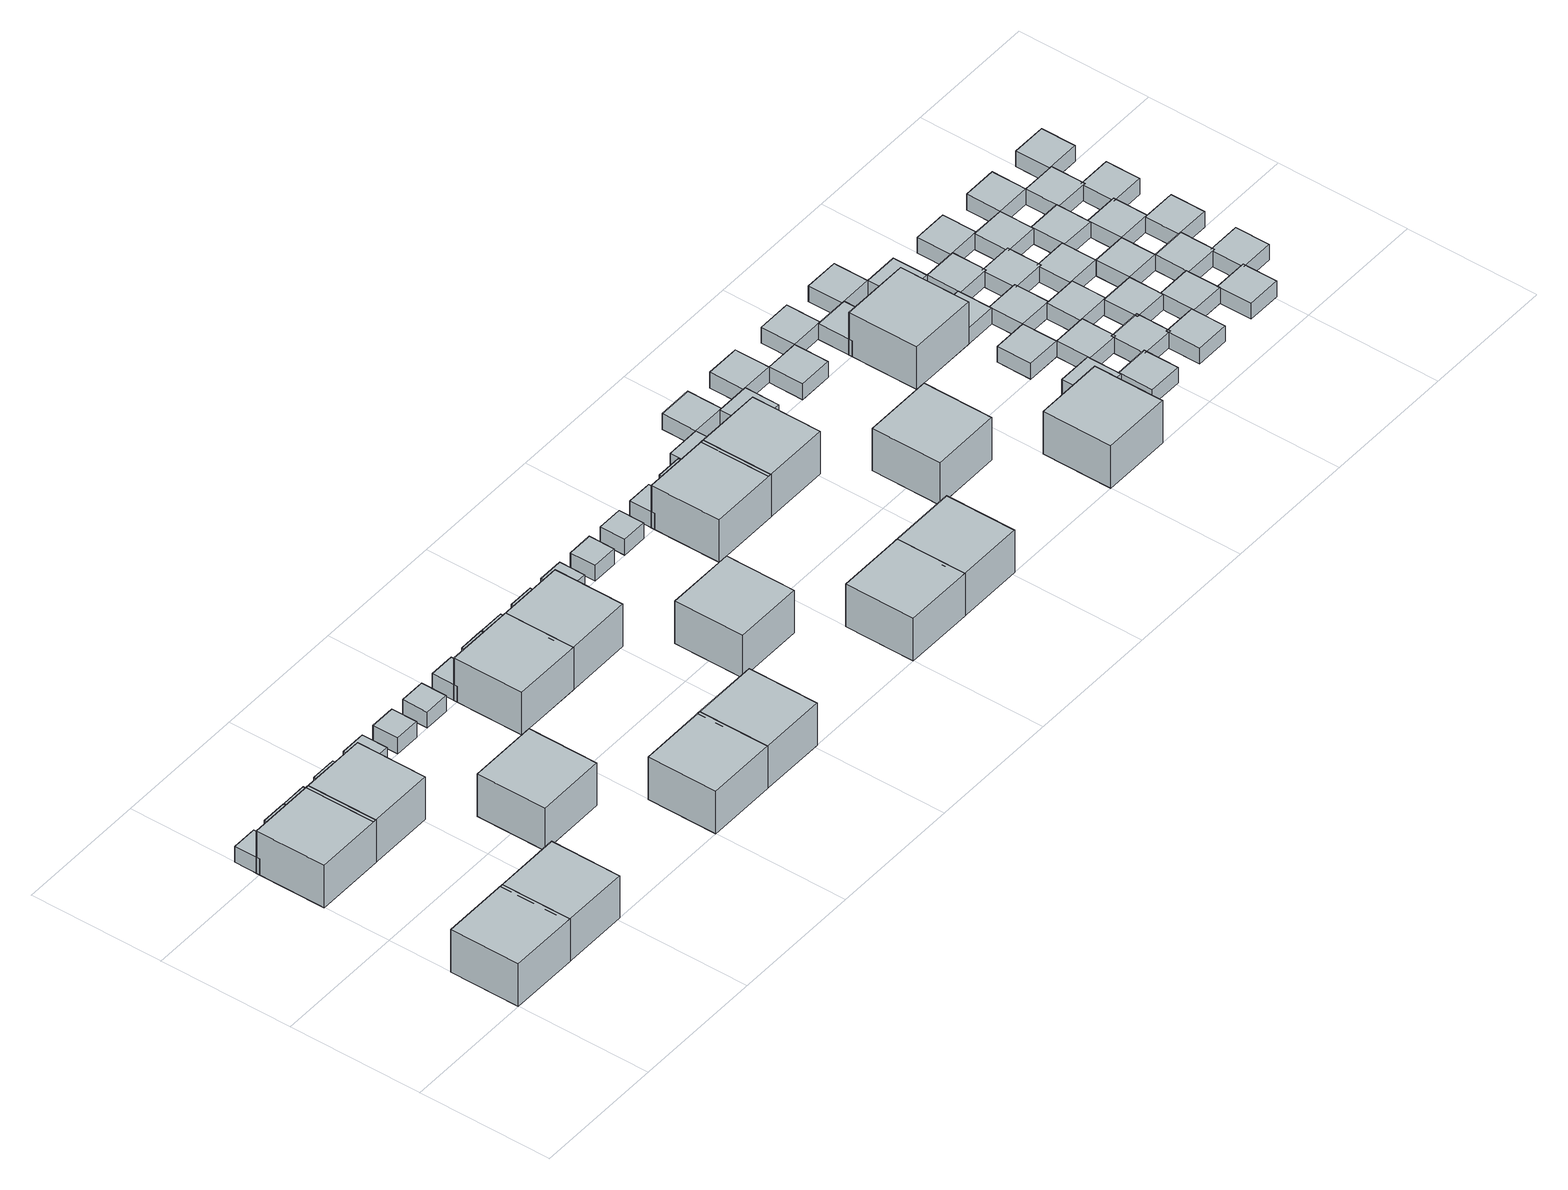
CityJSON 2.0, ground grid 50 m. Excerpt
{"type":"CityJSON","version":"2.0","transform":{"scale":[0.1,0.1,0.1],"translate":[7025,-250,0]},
"CityObjects":{
"object1":{"type":"GenericCityObject","geometry":[{"type":"Solid","lod":"1","boundaries":[[[[0,1,2,3]],[[4,5,1,0]],[[5,6,2,1]],[[6,7,3,2]],[[7,4,0,3]],[[7,6,5,4]]]]}]},
"object2":{"type":"GenericCityObject","geometry":[{"type":"Solid","lod":"1","boundaries":[[[[8,9,10,11]],[[12,13,9,8]],[[13,14,10,9]],[[14,15,11,10]],[[15,12,8,11]],[[15,14,13,12]]]]}]},
"object3":{"type":"GenericCityObject","geometry":[{"type":"Solid","lod":"1","boundaries":[[[[16,17,18,19]],[[20,21,17,16]],[[21,22,18,17]],[[22,23,19,18]],[[23,20,16,19]],[[23,22,21,20]]]]}]},
"object4":{"type":"GenericCityObject","geometry":[{"type":"Solid","lod":"1","boundaries":[[[[24,25,26,27]],[[28,29,25,24]],[[29,30,26,25]],[[30,31,27,26]],[[31,28,24,27]],[[31,30,29,28]]]]}]},
"object5":{"type":"GenericCityObject","geometry":[{"type":"Solid","lod":"1","boundaries":[[[[32,33,34,35]],[[36,37,33,32]],[[37,38,34,33]],[[38,39,35,34]],[[39,36,32,35]],[[39,38,37,36]]]]}]},
"object6":{"type":"GenericCityObject","geometry":[{"type":"Solid","lod":"1","boundaries":[[[[40,41,42,43]],[[44,45,41,40]],[[45,46,42,41]],[[46,47,43,42]],[[47,44,40,43]],[[47,46,45,44]]]]}]},
"object7":{"type":"GenericCityObject","geometry":[{"type":"Solid","lod":"1","boundaries":[[[[48,49,50,51]],[[52,53,49,48]],[[53,54,50,49]],[[54,55,51,50]],[[55,52,48,51]],[[55,54,53,52]]]]}]},
"object8":{"type":"GenericCityObject","geometry":[{"type":"Solid","lod":"1","boundaries":[[[[56,57,58,59]],[[60,61,57,56]],[[61,62,58,57]],[[62,63,59,58]],[[63,60,56,59]],[[63,62,61,60]]]]}]},
"object9":{"type":"GenericCityObject","geometry":[{"type":"Solid","lod":"1","boundaries":[[[[64,65,66,67]],[[68,69,65,64]],[[69,70,66,65]],[[70,71,67,66]],[[71,68,64,67]],[[71,70,69,68]]]]}]},
"object10":{"type":"GenericCityObject","geometry":[{"type":"Solid","lod":"1","boundaries":[[[[72,73,74,75]],[[76,77,73,72]],[[77,78,74,73]],[[78,79,75,74]],[[79,76,72,75]],[[79,78,77,76]]]]}]},
"object11":{"type":"GenericCityObject","geometry":[{"type":"Solid","lod":"1","boundaries":[[[[80,81,82,83]],[[84,85,81,80]],[[85,86,82,81]],[[86,87,83,82]],[[87,84,80,83]],[[87,86,85,84]]]]}]},
"object12":{"type":"GenericCityObject","geometry":[{"type":"Solid","lod":"1","boundaries":[[[[88,89,90,91]],[[92,93,89,88]],[[93,94,90,89]],[[94,95,91,90]],[[95,92,88,91]],[[95,94,93,92]]]]}]},
"object13":{"type":"GenericCityObject","geometry":[{"type":"Solid","lod":"1","boundaries":[[[[96,97,98,99]],[[100,101,97,96]],[[101,102,98,97]],[[102,103,99,98]],[[103,100,96,99]],[[103,102,101,100]]]]}]},
"object14":{"type":"GenericCityObject","geometry":[{"type":"Solid","lod":"1","boundaries":[[[[104,105,106,107]],[[108,109,105,104]],[[109,110,106,105]],[[110,111,107,106]],[[111,108,104,107]],[[111,110,109,108]]]]}]},
"object15":{"type":"GenericCityObject","geometry":[{"type":"Solid","lod":"1","boundaries":[[[[112,113,114,115]],[[116,117,113,112]],[[117,118,114,113]],[[118,119,115,114]],[[119,116,112,115]],[[119,118,117,116]]]]}]},
"object16":{"type":"GenericCityObject","geometry":[{"type":"Solid","lod":"1","boundaries":[[[[120,121,122,123]],[[124,125,121,120]],[[125,126,122,121]],[[126,127,123,122]],[[127,124,120,123]],[[127,126,125,124]]]]}]},
"object17":{"type":"GenericCityObject","geometry":[{"type":"Solid","lod":"1","boundaries":[[[[128,129,130,131]],[[132,133,129,128]],[[133,134,130,129]],[[134,135,131,130]],[[135,132,128,131]],[[135,134,133,132]]]]}]},
"object18":{"type":"GenericCityObject","geometry":[{"type":"Solid","lod":"1","boundaries":[[[[136,137,138,139]],[[140,141,137,136]],[[141,142,138,137]],[[142,143,139,138]],[[143,140,136,139]],[[143,142,141,140]]]]}]},
"object19":{"type":"GenericCityObject","geometry":[{"type":"Solid","lod":"1","boundaries":[[[[144,145,146,147]],[[148,149,145,144]],[[149,150,146,145]],[[150,151,147,146]],[[151,148,144,147]],[[151,150,149,148]]]]}]},
"object20":{"type":"GenericCityObject","geometry":[{"type":"Solid","lod":"1","boundaries":[[[[152,153,154,155]],[[156,157,153,152]],[[157,158,154,153]],[[158,159,155,154]],[[159,156,152,155]],[[159,158,157,156]]]]}]},
"object21":{"type":"GenericCityObject","geometry":[{"type":"Solid","lod":"1","boundaries":[[[[160,161,162,163]],[[164,165,161,160]],[[165,166,162,161]],[[166,167,163,162]],[[167,164,160,163]],[[167,166,165,164]]]]}]},
"object22":{"type":"GenericCityObject","geometry":[{"type":"Solid","lod":"1","boundaries":[[[[168,169,170,171]],[[172,173,169,168]],[[173,174,170,169]],[[174,175,171,170]],[[175,172,168,171]],[[175,174,173,172]]]]}]},
"object23":{"type":"GenericCityObject","geometry":[{"type":"Solid","lod":"1","boundaries":[[[[176,177,178,179]],[[180,181,177,176]],[[181,182,178,177]],[[182,183,179,178]],[[183,180,176,179]],[[183,182,181,180]]]]}]},
"object24":{"type":"GenericCityObject","geometry":[{"type":"Solid","lod":"1","boundaries":[[[[184,185,186,187]],[[188,189,185,184]],[[189,190,186,185]],[[190,191,187,186]],[[191,188,184,187]],[[191,190,189,188]]]]}]},
"object25":{"type":"GenericCityObject","geometry":[{"type":"Solid","lod":"1","boundaries":[[[[192,193,194,195]],[[196,197,193,192]],[[197,198,194,193]],[[198,199,195,194]],[[199,196,192,195]],[[199,198,197,196]]]]}]},
"object26":{"type":"GenericCityObject","geometry":[{"type":"Solid","lod":"1","boundaries":[[[[200,201,202,203]],[[204,205,201,200]],[[205,206,202,201]],[[206,207,203,202]],[[207,204,200,203]],[[207,206,205,204]]]]}]},
"object27":{"type":"GenericCityObject","geometry":[{"type":"Solid","lod":"1","boundaries":[[[[208,209,210,211]],[[212,213,209,208]],[[213,214,210,209]],[[214,215,211,210]],[[215,212,208,211]],[[215,214,213,212]]]]}]},
"object28":{"type":"GenericCityObject","geometry":[{"type":"Solid","lod":"1","boundaries":[[[[216,217,218,219]],[[220,221,217,216]],[[221,222,218,217]],[[222,223,219,218]],[[223,220,216,219]],[[223,222,221,220]]]]}]},
"object29":{"type":"GenericCityObject","geometry":[{"type":"Solid","lod":"1","boundaries":[[[[224,225,226,227]],[[228,229,225,224]],[[229,230,226,225]],[[230,231,227,226]],[[231,228,224,227]],[[231,230,229,228]]]]}]},
"object30":{"type":"GenericCityObject","geometry":[{"type":"Solid","lod":"1","boundaries":[[[[232,233,234,235]],[[236,237,233,232]],[[237,238,234,233]],[[238,239,235,234]],[[239,236,232,235]],[[239,238,237,236]]]]}]},
"object31":{"type":"GenericCityObject","geometry":[{"type":"Solid","lod":"1","boundaries":[[[[240,241,242,243]],[[244,245,241,240]],[[245,246,242,241]],[[246,247,243,242]],[[247,244,240,243]],[[247,246,245,244]]]]}]},
"object32":{"type":"GenericCityObject","geometry":[{"type":"Solid","lod":"1","boundaries":[[[[234,248,249,250]],[[238,251,248,234]],[[251,252,249,248]],[[252,253,250,249]],[[253,238,234,250]],[[253,252,251,238]]]]}]},
"object33":{"type":"GenericCityObject","geometry":[{"type":"Solid","lod":"1","boundaries":[[[[254,255,256,257]],[[258,259,255,254]],[[259,260,256,255]],[[260,261,257,256]],[[261,258,254,257]],[[261,260,259,258]]]]}]},
"object34":{"type":"GenericCityObject","geometry":[{"type":"Solid","lod":"1","boundaries":[[[[262,263,264,265]],[[266,267,263,262]],[[267,268,264,263]],[[268,269,265,264]],[[269,266,262,265]],[[269,268,267,266]]]]}]},
"object35":{"type":"GenericCityObject","geometry":[{"type":"Solid","lod":"1","boundaries":[[[[270,271,272,273]],[[274,275,271,270]],[[275,276,272,271]],[[276,277,273,272]],[[277,274,270,273]],[[277,276,275,274]]]]}]},
"object36":{"type":"GenericCityObject","geometry":[{"type":"Solid","lod":"1","boundaries":[[[[278,279,280,271]],[[281,282,279,278]],[[282,283,280,279]],[[283,275,271,280]],[[275,281,278,271]],[[275,283,282,281]]]]}]},
"object37":{"type":"GenericCityObject","geometry":[{"type":"Solid","lod":"1","boundaries":[[[[284,285,286,287]],[[288,289,285,284]],[[289,290,286,285]],[[290,291,287,286]],[[291,288,284,287]],[[291,290,289,288]]]]}]},
"object38":{"type":"GenericCityObject","geometry":[{"type":"Solid","lod":"1","boundaries":[[[[280,292,293,294]],[[283,295,292,280]],[[295,296,293,292]],[[296,297,294,293]],[[297,283,280,294]],[[297,296,295,283]]]]}]},
"object39":{"type":"GenericCityObject","geometry":[{"type":"Solid","lod":"1","boundaries":[[[[298,299,300,301]],[[302,303,299,298]],[[303,304,300,299]],[[304,305,301,300]],[[305,302,298,301]],[[305,304,303,302]]]]}]},
"object40":{"type":"GenericCityObject","geometry":[{"type":"Solid","lod":"1","boundaries":[[[[306,307,308,309]],[[310,311,307,306]],[[311,312,308,307]],[[312,313,309,308]],[[313,310,306,309]],[[313,312,311,310]]]]}]},
"object41":{"type":"GenericCityObject","geometry":[{"type":"Solid","lod":"1","boundaries":[[[[314,315,316,317]],[[318,319,315,314]],[[319,320,316,315]],[[320,321,317,316]],[[321,318,314,317]],[[321,320,319,318]]]]}]},
"object42":{"type":"GenericCityObject","geometry":[{"type":"Solid","lod":"1","boundaries":[[[[322,323,324,325]],[[326,327,323,322]],[[327,328,324,323]],[[328,329,325,324]],[[329,326,322,325]],[[329,328,327,326]]]]}]},
"object43":{"type":"GenericCityObject","geometry":[{"type":"Solid","lod":"1","boundaries":[[[[330,331,332,333]],[[334,335,331,330]],[[335,336,332,331]],[[336,337,333,332]],[[337,334,330,333]],[[337,336,335,334]]]]}]},
"object44":{"type":"GenericCityObject","geometry":[{"type":"Solid","lod":"1","boundaries":[[[[338,339,340,341]],[[342,343,339,338]],[[343,344,340,339]],[[344,345,341,340]],[[345,342,338,341]],[[345,344,343,342]]]]}]},
"object45":{"type":"GenericCityObject","geometry":[{"type":"Solid","lod":"1","boundaries":[[[[346,347,348,349]],[[350,351,347,346]],[[351,352,348,347]],[[352,353,349,348]],[[353,350,346,349]],[[353,352,351,350]]]]}]},
"object46":{"type":"GenericCityObject","geometry":[{"type":"Solid","lod":"1","boundaries":[[[[354,355,356,323]],[[357,358,355,354]],[[358,359,356,355]],[[359,327,323,356]],[[327,357,354,323]],[[327,359,358,357]]]]}]},
"object47":{"type":"GenericCityObject","geometry":[{"type":"Solid","lod":"1","boundaries":[[[[360,361,362,339]],[[363,364,361,360]],[[364,365,362,361]],[[365,343,339,362]],[[343,363,360,339]],[[343,365,364,363]]]]}]},
"object48":{"type":"GenericCityObject","geometry":[{"type":"Solid","lod":"1","boundaries":[[[[324,366,367,368]],[[328,369,366,324]],[[369,370,367,366]],[[370,371,368,367]],[[371,328,324,368]],[[371,370,369,328]]]]}]},
"object49":{"type":"GenericCityObject","geometry":[{"type":"Solid","lod":"1","boundaries":[[[[372,373,374,375]],[[376,377,373,372]],[[377,378,374,373]],[[378,379,375,374]],[[379,376,372,375]],[[379,378,377,376]]]]}]},
"object50":{"type":"GenericCityObject","geometry":[{"type":"Solid","lod":"1","boundaries":[[[[380,381,382,361]],[[383,384,381,380]],[[384,385,382,381]],[[385,364,361,382]],[[364,383,380,361]],[[364,385,384,383]]]]}]},
"object51":{"type":"GenericCityObject","geometry":[{"type":"Solid","lod":"1","boundaries":[[[[386,387,388,389]],[[390,391,387,386]],[[391,392,388,387]],[[392,393,389,388]],[[393,390,386,389]],[[393,392,391,390]]]]}]},
"object52":{"type":"GenericCityObject","geometry":[{"type":"Solid","lod":"1","boundaries":[[[[394,395,396,397]],[[398,399,395,394]],[[399,400,396,395]],[[400,401,397,396]],[[401,398,394,397]],[[401,400,399,398]]]]}]},
"object53":{"type":"GenericCityObject","geometry":[{"type":"Solid","lod":"1","boundaries":[[[[402,403,404,405]],[[406,407,403,402]],[[407,408,404,403]],[[408,409,405,404]],[[409,406,402,405]],[[409,408,407,406]]]]}]},
"object54":{"type":"GenericCityObject","geometry":[{"type":"Solid","lod":"1","boundaries":[[[[410,411,412,413]],[[414,415,411,410]],[[415,416,412,411]],[[416,417,413,412]],[[417,414,410,413]],[[417,416,415,414]]]]}]},
"object55":{"type":"GenericCityObject","geometry":[{"type":"Solid","lod":"1","boundaries":[[[[418,419,420,421]],[[422,423,419,418]],[[423,424,420,419]],[[424,425,421,420]],[[425,422,418,421]],[[425,424,423,422]]]]}]},
"object56":{"type":"GenericCityObject","geometry":[{"type":"Solid","lod":"1","boundaries":[[[[426,427,428,429]],[[430,431,427,426]],[[431,432,428,427]],[[432,433,429,428]],[[433,430,426,429]],[[433,432,431,430]]]]}]},
"object57":{"type":"GenericCityObject","geometry":[{"type":"Solid","lod":"1","boundaries":[[[[434,435,436,437]],[[438,439,435,434]],[[439,440,436,435]],[[440,441,437,436]],[[441,438,434,437]],[[441,440,439,438]]]]}]},
"object58":{"type":"GenericCityObject","geometry":[{"type":"Solid","lod":"1","boundaries":[[[[442,443,444,445]],[[446,447,443,442]],[[447,448,444,443]],[[448,449,445,444]],[[449,446,442,445]],[[449,448,447,446]]]]}]},
"object59":{"type":"GenericCityObject","geometry":[{"type":"Solid","lod":"1","boundaries":[[[[412,450,451,427]],[[416,452,450,412]],[[452,453,451,450]],[[453,431,427,451]],[[431,416,412,427]],[[431,453,452,416]]]]}]},
"object60":{"type":"GenericCityObject","geometry":[{"type":"Solid","lod":"1","boundaries":[[[[454,455,456,457]],[[458,459,455,454]],[[459,460,456,455]],[[460,461,457,456]],[[461,458,454,457]],[[461,460,459,458]]]]}]},
"object61":{"type":"GenericCityObject","geometry":[{"type":"Solid","lod":"1","boundaries":[[[[462,463,464,465]],[[466,467,463,462]],[[467,468,464,463]],[[468,469,465,464]],[[469,466,462,465]],[[469,468,467,466]]]]}]},
"object62":{"type":"GenericCityObject","geometry":[{"type":"Solid","lod":"1","boundaries":[[[[470,471,472,450]],[[473,474,471,470]],[[474,475,472,471]],[[475,452,450,472]],[[452,473,470,450]],[[452,475,474,473]]]]}]},
"object63":{"type":"GenericCityObject","geometry":[{"type":"Solid","lod":"1","boundaries":[[[[444,476,477,478]],[[448,479,476,444]],[[479,480,477,476]],[[480,481,478,477]],[[481,448,444,478]],[[481,480,479,448]]]]}]},
"object64":{"type":"GenericCityObject","geometry":[{"type":"Solid","lod":"1","boundaries":[[[[451,482,483,484]],[[453,485,482,451]],[[485,486,483,482]],[[486,487,484,483]],[[487,453,451,484]],[[487,486,485,453]]]]}]},
"object65":{"type":"GenericCityObject","geometry":[{"type":"Solid","lod":"1","boundaries":[[[[488,489,490,491]],[[492,493,489,488]],[[493,494,490,489]],[[494,495,491,490]],[[495,492,488,491]],[[495,494,493,492]]]]}]},
"object66":{"type":"GenericCityObject","geometry":[{"type":"Solid","lod":"1","boundaries":[[[[496,497,498,476]],[[499,500,497,496]],[[500,501,498,497]],[[501,479,476,498]],[[479,499,496,476]],[[479,501,500,499]]]]}]},
"object67":{"type":"GenericCityObject","geometry":[{"type":"Solid","lod":"1","boundaries":[[[[502,503,504,505]],[[506,507,503,502]],[[507,508,504,503]],[[508,509,505,504]],[[509,506,502,505]],[[509,508,507,506]]]]}]},
"object68":{"type":"GenericCityObject","geometry":[{"type":"Solid","lod":"1","boundaries":[[[[510,511,512,513]],[[514,515,511,510]],[[515,516,512,511]],[[516,517,513,512]],[[517,514,510,513]],[[517,516,515,514]]]]}]},
"object69":{"type":"GenericCityObject","geometry":[{"type":"Solid","lod":"1","boundaries":[[[[518,519,520,521]],[[522,523,519,518]],[[523,524,520,519]],[[524,525,521,520]],[[525,522,518,521]],[[525,524,523,522]]]]}]}
},
"vertices":[
[0,0,0],[262,0,0],[262,262,0],[0,262,0],[0,0,175],[262,0,175],[262,262,175],[0,262,175],
[0,1000,0],[96,1000,0],[96,1096,0],[0,1096,0],[0,1000,65],[96,1000,65],[96,1096,65],[0,1096,65],
[0,750,0],[262,750,0],[262,1012,0],[0,1012,0],[0,750,175],[262,750,175],[262,1012,175],[0,1012,175],
[250,0,0],[512,0,0],[512,262,0],[250,262,0],[250,0,175],[512,0,175],[512,262,175],[250,262,175],
[150,1000,0],[246,1000,0],[246,1096,0],[150,1096,0],[150,1000,65],[246,1000,65],[246,1096,65],[150,1096,65],
[250,1000,0],[346,1000,0],[346,1096,0],[250,1096,0],[250,1000,65],[346,1000,65],[346,1096,65],[250,1096,65],
[250,750,0],[512,750,0],[512,1012,0],[250,1012,0],[250,750,175],[512,750,175],[512,1012,175],[250,1012,175],
[400,1000,0],[496,1000,0],[496,1096,0],[400,1096,0],[400,1000,65],[496,1000,65],[496,1096,65],[400,1096,65],
[620,370,0],[882,370,0],[882,632,0],[620,632,0],[620,370,175],[882,370,175],[882,632,175],[620,632,175],
[550,1000,0],[646,1000,0],[646,1096,0],[550,1096,0],[550,1000,65],[646,1000,65],[646,1096,65],[550,1096,65],
[700,1000,0],[796,1000,0],[796,1096,0],[700,1096,0],[700,1000,65],[796,1000,65],[796,1096,65],[700,1096,65],
[1000,0,0],[1262,0,0],[1262,262,0],[1000,262,0],[1000,0,175],[1262,0,175],[1262,262,175],[1000,262,175],
[850,1000,0],[946,1000,0],[946,1096,0],[850,1096,0],[850,1000,65],[946,1000,65],[946,1096,65],[850,1096,65],
[1000,1000,0],[1096,1000,0],[1096,1096,0],[1000,1096,0],[1000,1000,65],[1096,1000,65],[1096,1096,65],[1000,1096,65],
[1000,750,0],[1262,750,0],[1262,1012,0],[1000,1012,0],[1000,750,175],[1262,750,175],[1262,1012,175],[1000,1012,175],
[1250,0,0],[1512,0,0],[1512,262,0],[1250,262,0],[1250,0,175],[1512,0,175],[1512,262,175],[1250,262,175],
[1150,1000,0],[1246,1000,0],[1246,1096,0],[1150,1096,0],[1150,1000,65],[1246,1000,65],[1246,1096,65],[1150,1096,65],
[1250,1000,0],[1346,1000,0],[1346,1096,0],[1250,1096,0],[1250,1000,65],[1346,1000,65],[1346,1096,65],[1250,1096,65],
[1250,750,0],[1512,750,0],[1512,1012,0],[1250,1012,0],[1250,750,175],[1512,750,175],[1512,1012,175],[1250,1012,175],
[1400,1000,0],[1496,1000,0],[1496,1096,0],[1400,1096,0],[1400,1000,65],[1496,1000,65],[1496,1096,65],[1400,1096,65],
[1620,370,0],[1882,370,0],[1882,632,0],[1620,632,0],[1620,370,175],[1882,370,175],[1882,632,175],[1620,632,175],
[1550,1000,0],[1646,1000,0],[1646,1096,0],[1550,1096,0],[1550,1000,65],[1646,1000,65],[1646,1096,65],[1550,1096,65],
[1700,1000,0],[1796,1000,0],[1796,1096,0],[1700,1096,0],[1700,1000,65],[1796,1000,65],[1796,1096,65],[1700,1096,65],
[2000,0,0],[2262,0,0],[2262,262,0],[2000,262,0],[2000,0,175],[2262,0,175],[2262,262,175],[2000,262,175],
[1850,1000,0],[1946,1000,0],[1946,1096,0],[1850,1096,0],[1850,1000,65],[1946,1000,65],[1946,1096,65],[1850,1096,65],
[2000,1000,0],[2096,1000,0],[2096,1096,0],[2000,1096,0],[2000,1000,65],[2096,1000,65],[2096,1096,65],[2000,1096,65],
[2000,750,0],[2262,750,0],[2262,1012,0],[2000,1012,0],[2000,750,175],[2262,750,175],[2262,1012,175],[2000,1012,175],
[2250,0,0],[2512,0,0],[2512,262,0],[2250,262,0],[2250,0,175],[2512,0,175],[2512,262,175],[2250,262,175],
[2150,1000,0],[2246,1000,0],[2246,1096,0],[2150,1096,0],[2150,1000,65],[2246,1000,65],[2246,1096,65],[2150,1096,65],
[2250,1000,0],[2380,1000,0],[2380,1130,0],[2250,1130,0],[2250,1000,65],[2380,1000,65],[2380,1130,65],[2250,1130,65],
[2250,750,0],[2512,750,0],[2512,1012,0],[2250,1012,0],[2250,750,175],[2512,750,175],[2512,1012,175],[2250,1012,175],
[2510,1130,0],[2510,1260,0],[2380,1260,0],[2510,1130,65],[2510,1260,65],[2380,1260,65],
[2500,1000,0],[2630,1000,0],[2630,1130,0],[2500,1130,0],[2500,1000,65],[2630,1000,65],[2630,1130,65],[2500,1130,65],
[2620,370,0],[2882,370,0],[2882,632,0],[2620,632,0],[2620,370,175],[2882,370,175],[2882,632,175],[2620,632,175],
[2620,1130,0],[2750,1130,0],[2750,1260,0],[2620,1260,0],[2620,1130,65],[2750,1130,65],[2750,1260,65],[2620,1260,65],
[2750,1000,0],[2880,1000,0],[2880,1130,0],[2750,1000,65],[2880,1000,65],[2880,1130,65],
[3000,0,0],[3262,0,0],[3262,262,0],[3000,262,0],[3000,0,175],[3262,0,175],[3262,262,175],[3000,262,175],
[3010,1130,0],[3010,1260,0],[2880,1260,0],[3010,1130,65],[3010,1260,65],[2880,1260,65],
[3000,1000,0],[3130,1000,0],[3130,1130,0],[3000,1130,0],[3000,1000,65],[3130,1000,65],[3130,1130,65],[3000,1130,65],
[3000,750,0],[3262,750,0],[3262,1012,0],[3000,1012,0],[3000,750,175],[3262,750,175],[3262,1012,175],[3000,1012,175],
[3250,250,0],[3380,250,0],[3380,380,0],[3250,380,0],[3250,250,65],[3380,250,65],[3380,380,65],[3250,380,65],
[3250,500,0],[3380,500,0],[3380,630,0],[3250,630,0],[3250,500,65],[3380,500,65],[3380,630,65],[3250,630,65],
[3380,130,0],[3510,130,0],[3510,260,0],[3380,260,0],[3380,130,65],[3510,130,65],[3510,260,65],[3380,260,65],
[3120,1130,0],[3250,1130,0],[3250,1260,0],[3120,1260,0],[3120,1130,65],[3250,1130,65],[3250,1260,65],[3120,1260,65],
[3250,750,0],[3380,750,0],[3380,880,0],[3250,880,0],[3250,750,65],[3380,750,65],[3380,880,65],[3250,880,65],
[3380,370,0],[3510,370,0],[3510,500,0],[3380,370,65],[3510,370,65],[3510,500,65],
[3250,1000,0],[3380,1000,0],[3380,1130,0],[3250,1000,65],[3380,1000,65],[3380,1130,65],
[3510,630,0],[3510,760,0],[3380,760,0],[3510,630,65],[3510,760,65],[3380,760,65],
[3500,250,0],[3630,250,0],[3630,380,0],[3500,380,0],[3500,250,65],[3630,250,65],[3630,380,65],[3500,380,65],
[3380,870,0],[3510,870,0],[3510,1000,0],[3380,870,65],[3510,870,65],[3510,1000,65],
[3500,500,0],[3630,500,0],[3630,630,0],[3500,630,0],[3500,500,65],[3630,500,65],[3630,630,65],[3500,630,65],
[3620,130,0],[3750,130,0],[3750,260,0],[3620,260,0],[3620,130,65],[3750,130,65],[3750,260,65],[3620,260,65],
[3500,750,0],[3630,750,0],[3630,880,0],[3500,880,0],[3500,750,65],[3630,750,65],[3630,880,65],[3500,880,65],
[3620,370,0],[3750,370,0],[3750,500,0],[3620,500,0],[3620,370,65],[3750,370,65],[3750,500,65],[3620,500,65],
[3500,1000,0],[3630,1000,0],[3630,1130,0],[3500,1130,0],[3500,1000,65],[3630,1000,65],[3630,1130,65],[3500,1130,65],
[3620,630,0],[3750,630,0],[3750,760,0],[3620,760,0],[3620,630,65],[3750,630,65],[3750,760,65],[3620,760,65],
[3750,250,0],[3880,250,0],[3880,380,0],[3750,380,0],[3750,250,65],[3880,250,65],[3880,380,65],[3750,380,65],
[3620,870,0],[3750,870,0],[3750,1000,0],[3620,1000,0],[3620,870,65],[3750,870,65],[3750,1000,65],[3620,1000,65],
[3880,500,0],[3880,630,0],[3880,500,65],[3880,630,65],
[3880,130,0],[4010,130,0],[4010,260,0],[3880,260,0],[3880,130,65],[4010,130,65],[4010,260,65],[3880,260,65],
[3750,750,0],[3880,750,0],[3880,880,0],[3750,880,0],[3750,750,65],[3880,750,65],[3880,880,65],[3750,880,65],
[3880,370,0],[4010,370,0],[4010,500,0],[3880,370,65],[4010,370,65],[4010,500,65],
[3880,1000,0],[3880,1130,0],[3750,1130,0],[3880,1000,65],[3880,1130,65],[3750,1130,65],
[4010,630,0],[4010,760,0],[3880,760,0],[4010,630,65],[4010,760,65],[3880,760,65],
[4000,250,0],[4130,250,0],[4130,380,0],[4000,380,0],[4000,250,65],[4130,250,65],[4130,380,65],[4000,380,65],
[3880,870,0],[4010,870,0],[4010,1000,0],[3880,870,65],[4010,870,65],[4010,1000,65],
[4000,500,0],[4130,500,0],[4130,630,0],[4000,630,0],[4000,500,65],[4130,500,65],[4130,630,65],[4000,630,65],
[4000,750,0],[4130,750,0],[4130,880,0],[4000,880,0],[4000,750,65],[4130,750,65],[4130,880,65],[4000,880,65],
[4000,1000,0],[4130,1000,0],[4130,1130,0],[4000,1130,0],[4000,1000,65],[4130,1000,65],[4130,1130,65],[4000,1130,65]
]}
